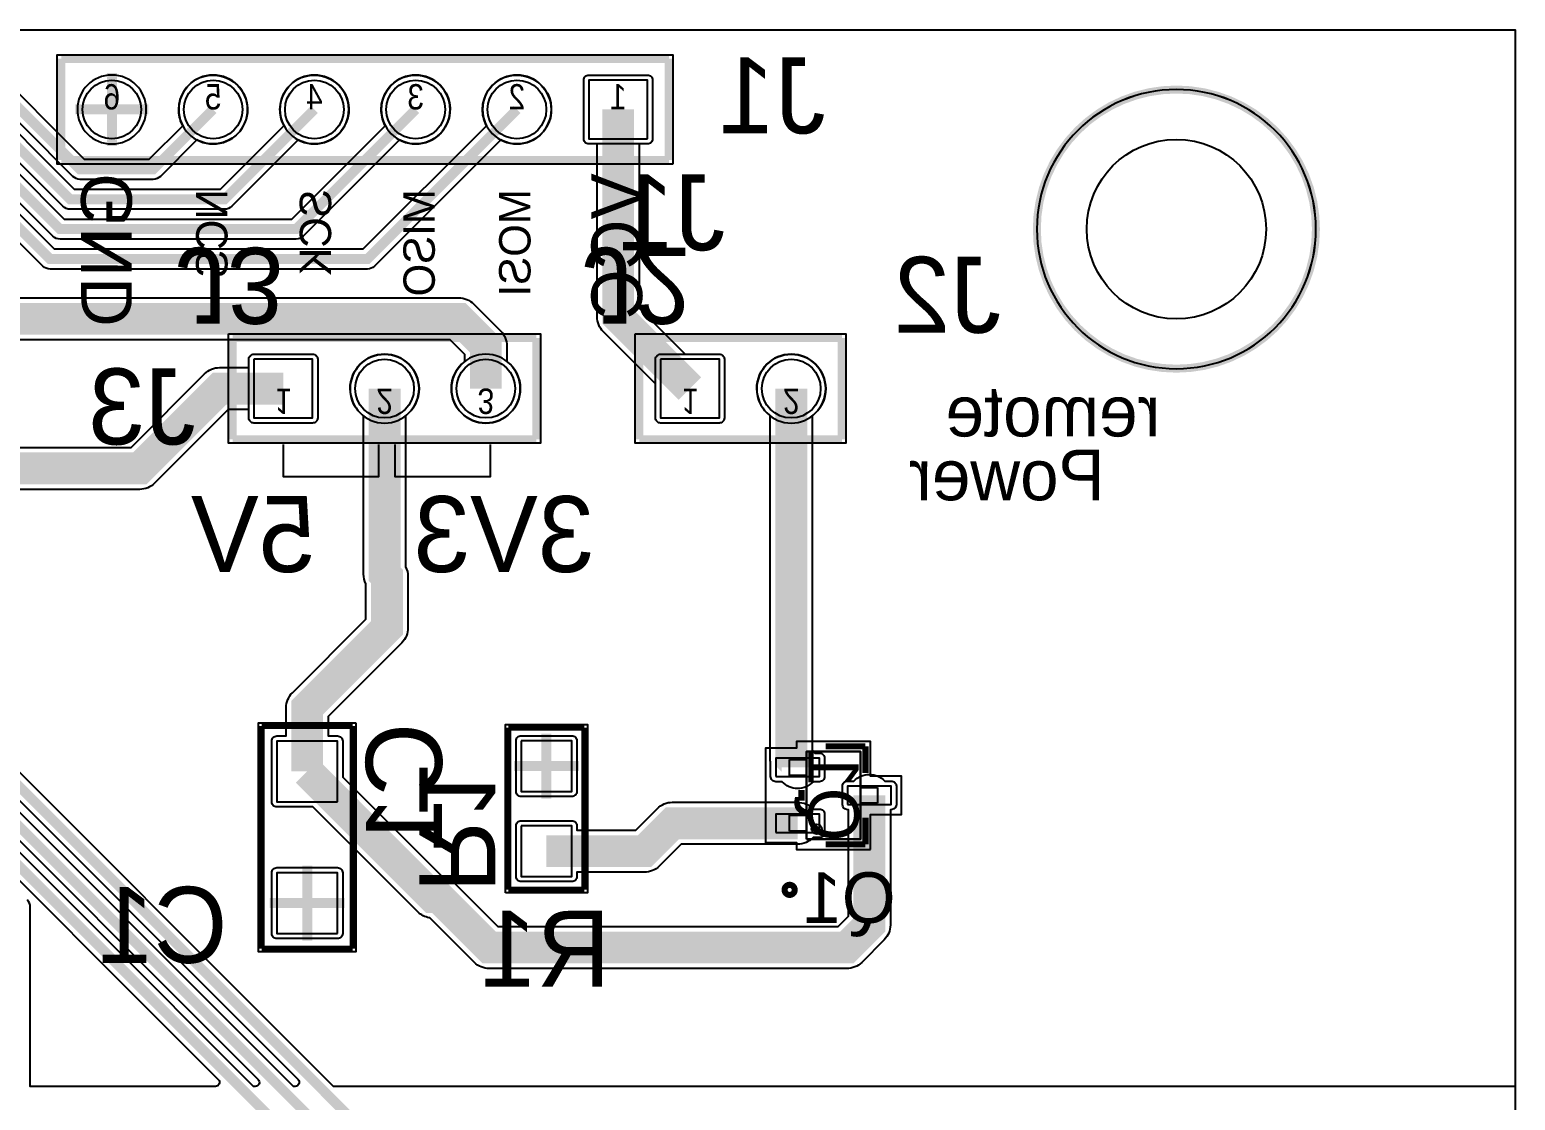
# Model space of a CAD drawing. Extents: x -64 to 44, y -72 to 40.
# Drawn here: x 6.24 to 43.5, y 13.15 to 40 of the extents above; entities that cross this region are included whole.
import ezdxf
from ezdxf.enums import TextEntityAlignment as Align

# ---------------------------------------------------------------- set-up
doc = ezdxf.new("R2010")
doc.units = 0
for name, color, linetype in [('ASSEMBLY', 12, 'CONTINUOUS'), ('BOUND', 85, 'CONTINUOUS'), ('COND', 80, 'CONTINUOUS'), ('COND2', 2, 'CONTINUOUS'), ('PACKAGES', 202, 'CONTINUOUS'), ('SILK_SCREEN', 85, 'CONTINUOUS'), ('SILK_SCREEN2', 85, 'CONTINUOUS'), ('SOLDER_MASK', 85, 'CONTINUOUS'), ('TEXT', 142, 'CONTINUOUS')]:
    doc.layers.add(name, color=color, linetype=linetype)

msp = doc.modelspace()

# ---------------------------------------------------------------- linework, layer by layer
at = {"layer": 'ASSEMBLY'}
for points, const_width in [([(7.03, 36.73), (7.03, 39.27)], 0.2032), ([(7.03, 39.27), (22.27, 39.27)], 0.2032), ([(22.27, 39.27), (22.27, 36.73)], 0.2032), ([(22.27, 36.73), (7.03, 36.73)], 0.2032), ([(11.33, 32.27), (18.95, 32.27)], 0.2032), ([(11.33, 29.73), (11.33, 32.27)], 0.2032), ([(18.95, 32.27), (18.95, 29.73)], 0.2032), ([(21.53, 32.27), (26.61, 32.27)], 0.2032), ([(21.53, 29.73), (21.53, 32.27)], 0.2032), ([(26.61, 32.27), (26.61, 29.73)], 0.2032), ([(18.95, 29.73), (11.33, 29.73)], 0.2032), ([(26.61, 29.73), (21.53, 29.73)], 0.2032), ([(12.057, 22.543), (14.343, 22.543)], 0.1524), ([(12.057, 16.955), (12.057, 22.543)], 0.1524), ([(14.343, 22.543), (14.343, 16.955)], 0.1524), ([(20.1525, 22.4988), (18.2475, 22.4988)], 0.1524), ([(18.2475, 22.4988), (18.2475, 18.4348)], 0.1524), ([(20.1525, 18.4348), (20.1525, 22.4988)], 0.1524), ([(18.2475, 18.4348), (20.1525, 18.4348)], 0.1524), ([(14.343, 16.955), (12.057, 16.955)], 0.1524)]:
    msp.add_lwpolyline(points, dxfattribs=dict(at, const_width=const_width))
at = {"layer": 'ASSEMBLY', "const_width": 0.2}
msp.add_lwpolyline([(38.5, 35, 1), (31.5, 35, 1), (38.5, 35)], format="xyb", dxfattribs=at)
at = {"layer": 'ASSEMBLY'}
for points in [[(25.3, 21.3), (25.3, 21.7)], [(25.3, 21.7), (25.725, 21.7)], [(25.725, 19.7), (25.725, 21.9)], [(25.725, 21.9), (27.075, 21.9)], [(25.725, 21.7), (25.725, 21.3)], [(27.075, 21.9), (27.075, 19.7)], [(25.725, 21.3), (25.3, 21.3)], [(27.075, 20.6), (27.075, 21)], [(27.075, 21), (27.5, 21)], [(27.5, 21), (27.5, 20.6)], [(27.5, 20.6), (27.075, 20.6)], [(25.3, 19.9), (25.3, 20.3)], [(25.3, 20.3), (25.725, 20.3)], [(25.725, 20.3), (25.725, 19.9)], [(25.725, 19.9), (25.3, 19.9)], [(27.075, 19.7), (25.725, 19.7)]]:
    msp.add_lwpolyline(points, dxfattribs=at)
msp.add_lwpolyline([(26.106, 19.954, -1.000003), (25.852, 19.954, -0.999997), (26.106, 19.954)], format="xyb", dxfattribs=at)
at = {"layer": 'BOUND'}
for points in [[(22.3716, 36.6284), (6.9284, 36.6284), (6.9284, 39.3716), (22.3716, 39.3716)], [(11.2284, 32.3716), (19.0516, 32.3716), (19.0516, 29.6284), (11.2284, 29.6284)], [(21.4284, 32.3716), (26.7116, 32.3716), (26.7116, 29.6284), (21.4284, 29.6284)], [(14.4192, 22.6192), (14.4192, 16.8788), (11.9808, 16.8788), (11.9808, 22.6192)], [(18.1713, 18.3586), (18.1713, 22.575), (20.2287, 22.575), (20.2287, 18.3586)], [(27.329, 19.446), (27.329, 20.316), (28.104, 20.316), (28.104, 21.284), (27.329, 21.284), (27.329, 22.154), (25.471, 22.154), (25.471, 21.984), (24.696, 21.984), (24.696, 19.616), (25.471, 19.616), (25.471, 19.446)], [(25.725, 19.7), (27.075, 19.7), (27.075, 21.9), (25.725, 21.9)]]:
    msp.add_lwpolyline(points, close=True, dxfattribs=at)
at = {"layer": 'COND'}
for points in [[(43.4999, 39.9999), (43.4999, -71.4999), (-63.4999, -71.4999), (-63.4999, 39.9999)], [(21.7366, 37.2634), (21.7366, 38.7366), (20.2634, 38.7366), (20.2634, 37.2634)], [(11.8634, 31.7366), (11.8634, 30.2634), (13.3366, 30.2634), (13.3366, 31.7366)], [(22.0634, 31.7366), (22.0634, 30.2634), (23.5366, 30.2634), (23.5366, 31.7366)]]:
    msp.add_lwpolyline(points, close=True, dxfattribs=at)
for points in [[(9.1638, 38, 1), (7.4362, 38, 1)], [(11.7038, 38, 1), (9.9762, 38, 1)], [(14.2438, 38, 1), (12.5162, 38, 1)], [(16.7838, 38, 1), (15.0562, 38, 1)], [(19.3238, 38, 1), (17.5962, 38, 1)], [(20.1362, 37.2634), (20.1362, 38.7366, -0.414214), (20.2634, 38.8638), (21.7366, 38.8638, -0.414214), (21.8638, 38.7366), (21.8638, 37.2634, -0.414214), (21.7366, 37.1362), (20.2634, 37.1362, -0.414214)], [(38.5002, 35, 1), (31.4998, 35, 1)], [(11.7362, 30.2634), (11.7362, 31.7366, -0.414214), (11.8634, 31.8638), (13.3366, 31.8638, -0.414214), (13.4638, 31.7366), (13.4638, 30.2634, -0.414214), (13.3366, 30.1362), (11.8634, 30.1362, -0.414214)], [(16.0038, 31, 1), (14.2762, 31, 1)], [(18.5438, 31, 1), (16.8162, 31, 1)], [(21.9362, 30.2634), (21.9362, 31.7366, -0.414214), (22.0634, 31.8638), (23.5366, 31.8638, -0.414214), (23.6638, 31.7366), (23.6638, 30.2634, -0.414214), (23.5366, 30.1362), (22.0634, 30.1362, -0.414214)], [(26.2038, 31, 1), (24.4762, 31, 1)]]:
    msp.add_lwpolyline(points, format="xyb", close=True, dxfattribs=at)
at = {"layer": 'COND', "const_width": 0.25}
for points in [[(8.3, 38), (8.3, 38.9146)], [(7.3854, 38), (8.3, 38)], [(8.3, 38), (9.2146, 38)], [(8.3, 37.0854), (8.3, 38)]]:
    msp.add_lwpolyline(points, dxfattribs=at)
at = {"layer": 'COND'}
for centre in [(8.3, 38), (10.84, 38), (13.38, 38), (15.92, 38), (18.46, 38), (15.14, 31), (17.68, 31), (25.34, 31)]:
    msp.add_circle(centre, 0.7366, dxfattribs=at)
at = {"layer": 'COND2'}
for points in [[(-63.4999, 39.9999), (43.4999, 39.9999), (43.4999, 13.5), (13.8567, 13.5), (4.4283, 22.9283, 0.198912)], [(-44.25, 39.2522), (5, 39.2522, -0.198912), (5.1783, 39.1783), (7.6045, 36.7522), (9.2355, 36.7522), (10.0769, 37.5936), (10.0613, 37.626, -0.112408), (9.9762, 38, -2.414214), (10.84, 37.1362, -0.112408), (10.466, 37.2213), (10.4336, 37.2369), (9.5183, 36.3217, -0.198912), (9.34, 36.2478), (7.5, 36.2478, -0.198912), (7.3217, 36.3217), (4.8955, 38.7478), (-44.1455, 38.7478)], [(-42.75, 38.5022), (4.75, 38.5022, -0.198912), (4.9283, 38.4283), (7.3545, 36.0022), (11.0255, 36.0022), (12.6169, 37.5936), (12.6013, 37.626, -0.112408), (12.5162, 38, -2.414214), (13.38, 37.1362, -0.112408), (13.006, 37.2213), (12.9736, 37.2369), (11.3083, 35.5717, -0.198912), (11.13, 35.4978), (7.25, 35.4978, -0.198912), (7.0717, 35.5717), (4.6455, 37.9978), (-42.6455, 37.9978)], [(-39.75, 37.7522), (4.5, 37.7522, -0.198912), (4.6783, 37.6783), (7.1045, 35.2522), (12.8155, 35.2522), (15.1569, 37.5936), (15.1413, 37.626, -0.112408), (15.0562, 38, -2.414214), (15.92, 37.1362, -0.112408), (15.546, 37.2213), (15.5136, 37.2369), (13.0983, 34.8217, -0.198912), (12.92, 34.7478), (7, 34.7478, -0.198912), (6.8217, 34.8217), (4.3955, 37.2478), (-39.6455, 37.2478)], [(-38.25, 37.0022), (4.25, 37.0022, -0.198912), (4.4283, 36.9283), (6.8545, 34.5022), (14.6055, 34.5022), (17.6969, 37.5936), (17.6813, 37.626, -0.112408), (17.5962, 38, -2.414214), (18.46, 37.1362, -0.112408), (18.086, 37.2213), (18.0536, 37.2369), (14.8883, 34.0717, -0.198912), (14.71, 33.9978), (6.75, 33.9978, -0.198912), (6.5717, 34.0717), (4.1455, 36.4978), (-38.1455, 36.4978)], [(-1.5116, 29.5272), (8.7816, 29.5272), (10.6272, 31.3728, -0.19889), (11, 31.5272), (11.7362, 31.5272), (11.7362, 31.7366, -0.414214), (11.8634, 31.8638), (13.3366, 31.8638, -0.414214), (13.4638, 31.7366), (13.4638, 30.2634, -0.414214), (13.3366, 30.1362), (11.8634, 30.1362, -0.414214), (11.7362, 30.2634), (11.7362, 30.4728), (11.2184, 30.4728), (9.3728, 28.6272, -0.19889), (9, 28.4728), (-1.73, 28.4728, -0.19889)], [(4.1455, 22.4978), (12.9699, 13.6734, -0.667865), (12.8981, 13.5), (12.8567, 13.5), (4.1783, 22.1783, 0.198912)], [(3.8955, 21.7478), (11.9699, 13.6734, -0.667865), (11.8981, 13.5), (11.8567, 13.5), (3.9283, 21.4283, 0.198912)], [(3.6455, 20.9978), (10.9699, 13.6734, -0.667865), (10.8981, 13.5), (6.2522, 13.5), (6.2522, 18, 0.198912), (6.1783, 18.1783)]]:
    msp.add_lwpolyline(points, format="xyb", dxfattribs=at)
for points, const_width in [([(-47.13, 31.22), (-47.13, 36.12), (-44.25, 39), (5, 39), (7.5, 36.5), (9.34, 36.5), (10.84, 38)], 0.25), ([(8.3, 38), (8.3, 38.9146)], 0.25), ([(21, 38), (21, 32.8), (22.8, 31)], 0.8), ([(-44.59, 31.22), (-44.59, 36.41), (-42.75, 38.25), (4.75, 38.25), (7.25, 35.75), (11.13, 35.75), (13.38, 38)], 0.25), ([(-42.05, 31.22), (-42.05, 35.2), (-39.75, 37.5), (4.5, 37.5), (7, 35), (12.92, 35), (15.92, 38)], 0.25), ([(-39.51, 31.22), (-39.51, 35.49), (-38.25, 36.75), (4.25, 36.75), (6.75, 34.25), (14.71, 34.25), (18.46, 38)], 0.25), ([(7.3854, 38), (8.3, 38)], 0.25), ([(8.3, 38), (9.2146, 38)], 0.25), ([(8.3, 37.0854), (8.3, 38)], 0.25), ([(1.13, 31.22), (2.66, 32.75), (17, 32.75), (17.68, 32.07), (17.68, 31)], 0.8), ([(-11.57, 31.22), (-1.6, 21.25), (3.75, 21.25), (15, 10), (18.2, 10)], 0.25), ([(28.2, 10), (26.2, 12), (14, 12), (4, 22), (0.19, 22), (-9.03, 31.22)], 0.25), ([(-6.49, 31.22), (1.98, 22.75), (4.25, 22.75), (14.25, 12.75), (35.45, 12.75), (38.2, 10)], 0.25), ([(-3.95, 31.22), (-1.73, 29), (9, 29), (11, 31), (12.6, 31)], 0.8), ([(13.2, 21.4), (13.2, 23), (15.2, 25), (15.2, 26.289), (15.14, 26.349), (15.14, 31)], 0.8), ([(25.5, 21.5), (25.5, 21.5587), (25.34, 21.7187), (25.34, 31)], 0.8), ([(19.2, 21.5336), (19.2, 22.3466)], 0.25), ([(13.2, 21.4), (16.35, 18.25), (16.5, 18.25), (17.7658, 16.9842), (26.7342, 16.9842), (27.3, 17.55), (27.3, 20.8)], 0.8), ([(18.387, 21.5336), (19.2, 21.5336)], 0.25), ([(19.2, 21.5336), (20.013, 21.5336)], 0.25), ([(19.2, 20.7206), (19.2, 21.5336)], 0.25), ([(25.5, 20.1), (22.357, 20.1), (21.657, 19.4), (19.2, 19.4)], 0.8), ([(13.2, 18.098), (13.2, 19.038)], 0.25), ([(12.26, 18.098), (13.2, 18.098)], 0.25), ([(13.2, 18.098), (14.14, 18.098)], 0.25), ([(13.2, 17.158), (13.2, 18.098)], 0.25)]:
    msp.add_lwpolyline(points, dxfattribs=dict(at, const_width=const_width))
for points in [[(9.1638, 38, 1), (7.4362, 38, 1)], [(20.1362, 37.2634), (20.1362, 38.7366, -0.414214), (20.2634, 38.8638), (21.7366, 38.8638, -0.414214), (21.8638, 38.7366), (21.8638, 37.2634, -0.414214), (21.7366, 37.1362), (21.5272, 37.1362), (21.5272, 33.0184), (22.6818, 31.8638), (23.5366, 31.8638, -0.414214), (23.6638, 31.7366), (23.6638, 30.2634, -0.414214), (23.5366, 30.1362), (22.0634, 30.1362, -0.414214), (21.9362, 30.2634), (21.9362, 31.1182), (20.6272, 32.4272, -0.19889), (20.4728, 32.8), (20.4728, 37.1362), (20.2634, 37.1362, -0.414214)], [(38.5002, 35, 1), (31.4998, 35, 1)], [(1.2414, 32.0769), (2.2872, 33.1228, -0.19889), (2.66, 33.2772), (17, 33.2772, -0.19889), (17.3728, 33.1228), (18.0528, 32.4428, -0.19889), (18.2072, 32.07), (18.2072, 31.6843, -0.232635), (18.5438, 31, -1), (16.8162, 31, -0.225389), (17.1341, 31.6694), (17.1528, 31.6847), (17.1528, 31.8516), (16.7816, 32.2228), (2.8784, 32.2228), (1.9869, 31.3314), (1.9894, 31.3074, -0.025343), (1.9938, 31.22, -2.414214), (1.13, 32.0838, -0.025343), (1.2174, 32.0794)], [(14.6128, 26.349), (14.6128, 30.3157, -0.232635), (14.2762, 31, -1), (16.0038, 31, -0.232635), (15.6672, 30.3157), (15.6672, 26.5333, -0.121036), (15.7272, 26.289), (15.7272, 25, -0.19889), (15.5728, 24.6272), (13.7272, 22.7816), (13.7272, 22.2892), (13.962, 22.2892, -0.414214), (14.0892, 22.162), (14.0892, 21.2564), (16.5732, 18.7723), (16.5891, 18.7696, -0.15512), (16.8728, 18.6228), (17.9842, 17.5114), (26.5158, 17.5114), (26.7728, 17.7684), (26.7728, 20.4376), (26.73, 20.4444, -0.36873), (26.6228, 20.57), (26.6228, 21.03, -0.414214), (26.75, 21.1572), (26.9123, 21.1572, -0.438483), (27.6877, 21.1572), (27.85, 21.1572, -0.414214), (27.9772, 21.03), (27.9772, 20.57, -0.36873), (27.87, 20.4444), (27.8272, 20.4376), (27.8272, 17.55, -0.19889), (27.6728, 17.1772), (27.107, 16.6114, -0.19889), (26.7342, 16.457), (17.7658, 16.457, -0.19889), (17.393, 16.6114), (16.2768, 17.7277), (16.2609, 17.7304, -0.15512), (15.9772, 17.8772), (13.3436, 20.5108), (12.438, 20.5108, -0.414214), (12.3108, 20.638), (12.3108, 22.162, -0.414214), (12.438, 22.2892), (12.6728, 22.2892), (12.6728, 23, -0.19889), (12.8272, 23.3728), (14.6728, 25.2184), (14.6728, 26.1047, -0.121036)], [(24.8128, 21.7187), (24.8128, 30.3157, -0.232635), (24.4762, 31, -1), (26.2038, 31, -0.232635), (25.8672, 30.3157), (25.8672, 21.937, -0.049654), (25.9346, 21.8572), (26.05, 21.8572, -0.414214), (26.1772, 21.73), (26.1772, 21.27, -0.414214), (26.05, 21.1428), (25.8877, 21.1428, -0.438483), (25.1123, 21.1428), (24.95, 21.1428, -0.414214), (24.8228, 21.27), (24.8228, 21.6164), (24.8219, 21.6211, -0.046583)], [(18.4378, 20.8986), (18.4378, 22.1686, -0.414214), (18.565, 22.2958), (19.835, 22.2958, -0.414214), (19.9622, 22.1686), (19.9622, 20.8986, -0.414214), (19.835, 20.7714), (18.565, 20.7714, -0.414214)], [(21.4386, 19.9272), (21.9842, 20.4728, -0.19889), (22.357, 20.6272), (25.5, 20.6272, -0.209609), (25.8877, 20.4572), (26.05, 20.4572, -0.414214), (26.1772, 20.33), (26.1772, 19.87, -0.414214), (26.05, 19.7428), (25.8877, 19.7428, -0.209609), (25.5, 19.5728), (22.5754, 19.5728), (22.0298, 19.0272, -0.19889), (21.657, 18.8728), (19.9622, 18.8728), (19.9622, 18.765, -0.414214), (19.835, 18.6378), (18.565, 18.6378, -0.414214), (18.4378, 18.765), (18.4378, 20.035, -0.414214), (18.565, 20.1622), (19.835, 20.1622, -0.414214), (19.9622, 20.035), (19.9622, 19.9272)], [(12.3108, 17.336), (12.3108, 18.86, -0.414214), (12.438, 18.9872), (13.962, 18.9872, -0.414214), (14.0892, 18.86), (14.0892, 17.336, -0.414214), (13.962, 17.2088), (12.438, 17.2088, -0.414214)]]:
    msp.add_lwpolyline(points, format="xyb", close=True, dxfattribs=at)
for points in [[(21.7366, 37.2634), (21.7366, 38.7366), (20.2634, 38.7366), (20.2634, 37.2634)], [(11.8634, 31.7366), (11.8634, 30.2634), (13.3366, 30.2634), (13.3366, 31.7366)], [(22.0634, 31.7366), (22.0634, 30.2634), (23.5366, 30.2634), (23.5366, 31.7366)], [(13.962, 20.638), (13.962, 22.162), (12.438, 22.162), (12.438, 20.638)], [(18.565, 22.1686), (18.565, 20.8986), (19.835, 20.8986), (19.835, 22.1686)], [(24.95, 21.27), (26.05, 21.27), (26.05, 21.73), (24.95, 21.73)], [(26.75, 20.57), (27.85, 20.57), (27.85, 21.03), (26.75, 21.03)], [(24.95, 19.87), (26.05, 19.87), (26.05, 20.33), (24.95, 20.33)], [(18.565, 20.035), (18.565, 18.765), (19.835, 18.765), (19.835, 20.035)], [(13.962, 17.336), (13.962, 18.86), (12.438, 18.86), (12.438, 17.336)]]:
    msp.add_lwpolyline(points, close=True, dxfattribs=at)
for centre in [(8.3, 38), (10.84, 38), (13.38, 38), (15.92, 38), (18.46, 38), (15.14, 31), (17.68, 31), (25.34, 31)]:
    msp.add_circle(centre, 0.7366, dxfattribs=at)
at = {"layer": 'PACKAGES'}
msp.add_lwpolyline([(-63.5, -71.5), (-63.5, 40), (43.5, 40), (43.5, -71.5)], close=True, dxfattribs=at)
msp.add_lwpolyline([(38.5, 35, 1), (31.5, 35, 1)], format="xyb", close=True, dxfattribs=at)
at = {"layer": 'SILK_SCREEN'}
for points, const_width in [([(7.03, 36.73), (7.03, 39.27)], 0.2032), ([(7.03, 39.27), (22.27, 39.27)], 0.2032), ([(22.27, 39.27), (22.27, 36.73)], 0.2032), ([(22.27, 36.73), (7.03, 36.73)], 0.2032), ([(11.33, 32.27), (18.95, 32.27)], 0.2032), ([(11.33, 29.73), (11.33, 32.27)], 0.2032), ([(18.95, 32.27), (18.95, 29.73)], 0.2032), ([(21.53, 32.27), (26.61, 32.27)], 0.2032), ([(21.53, 29.73), (21.53, 32.27)], 0.2032), ([(26.61, 32.27), (26.61, 29.73)], 0.2032), ([(18.95, 29.73), (11.33, 29.73)], 0.2032), ([(26.61, 29.73), (21.53, 29.73)], 0.2032), ([(12.057, 22.543), (14.343, 22.543)], 0.1524), ([(12.057, 16.955), (12.057, 22.543)], 0.1524), ([(14.343, 22.543), (14.343, 16.955)], 0.1524), ([(20.1525, 22.4988), (18.2475, 22.4988)], 0.1524), ([(18.2475, 22.4988), (18.2475, 18.4348)], 0.1524), ([(20.1525, 18.4348), (20.1525, 22.4988)], 0.1524), ([(26.2, 22.027), (27.202, 22.027)], 0.1524), ([(27.202, 22.027), (27.202, 21.3627)], 0.1524), ([(25.598, 20.6627), (25.598, 20.9373)], 0.1524), ([(27.202, 20.2373), (27.202, 19.573)], 0.1524), ([(27.202, 19.573), (26.2, 19.573)], 0.1524), ([(18.2475, 18.4348), (20.1525, 18.4348)], 0.1524), ([(14.343, 16.955), (12.057, 16.955)], 0.1524)]:
    msp.add_lwpolyline(points, dxfattribs=dict(at, const_width=const_width))
at = {"layer": 'SILK_SCREEN', "const_width": 0.1524}
msp.add_lwpolyline([(25.427, 18.43, -1.000003), (25.173, 18.43, -0.999997), (25.427, 18.43)], format="xyb", dxfattribs=at)
at = {"layer": 'SILK_SCREEN2'}
for points in [[(12.6, 29.6), (12.6, 28.8), (15, 28.8), (15, 29.6)], [(15.4, 29.6), (15.4, 28.8), (17.8, 28.8), (17.8, 29.6)]]:
    msp.add_lwpolyline(points, dxfattribs=at)
at = {"layer": 'SOLDER_MASK'}
for points in [[(21.7366, 37.2634), (21.7366, 38.7366), (20.2634, 38.7366), (20.2634, 37.2634)], [(11.8634, 31.7366), (11.8634, 30.2634), (13.3366, 30.2634), (13.3366, 31.7366)], [(22.0634, 31.7366), (22.0634, 30.2634), (23.5366, 30.2634), (23.5366, 31.7366)]]:
    msp.add_lwpolyline(points, close=True, dxfattribs=at)
for centre, radius in [((8.3, 38), 0.7366), ((10.84, 38), 0.7366), ((13.38, 38), 0.7366), ((15.92, 38), 0.7366), ((18.46, 38), 0.7366), ((35, 35), 2.25), ((15.14, 31), 0.7366), ((17.68, 31), 0.7366), ((25.34, 31), 0.7366)]:
    msp.add_circle(centre, radius, dxfattribs=at)

# ---------------------------------------------------------------- texts
at = {"layer": 'SILK_SCREEN2', "text_generation_flag": 2, "width": 1.019685}
for s, p in [('GND', (8.8, 36.4)), ('VCC', (21.6, 36.4))]:
    msp.add_text(s, height=1.27, rotation=90, dxfattribs=at).set_placement(p)
at = {"layer": 'SILK_SCREEN2', "text_generation_flag": 2}
for s, p in [('NCS', (11.2, 36)), ('SCK', (13.8, 36)), ('MISO', (16.4, 36)), ('MOSI', (18.8, 36))]:
    msp.add_text(s, height=0.787, rotation=90, dxfattribs=at).set_placement(p)
at = {"layer": 'SILK_SCREEN2', "text_generation_flag": 2, "width": 1.019685}
for s, p in [('remote', (34.6, 29.8)), ('Power', (33.2, 28.2))]:
    msp.add_text(s, height=1.27, dxfattribs=at).set_placement(p)
at = {"layer": 'SILK_SCREEN2', "text_generation_flag": 2}
for s, p in [('3V3', (20.4, 26.4)), ('5V', (13.4, 26.4))]:
    msp.add_text(s, height=1.905, dxfattribs=at).set_placement(p)
at = {"layer": 'TEXT', "text_generation_flag": 2}
for s, p in [('J1', (26.2, 37.4)), ('J1', (23.6822, 34.4694)), ('J2', (30.6, 32.4)), ('J3', (10.4, 29.6)), ('C1', (11.2, 16.6)), ('R1', (20.8, 16))]:
    msp.add_text(s, height=1.905, dxfattribs=at).set_placement(p)
for s, height, width, p in [('6', 0.635, 0.88, (8.3, 38)), ('5', 0.635, 0.88, (10.84, 38)), ('4', 0.635, 0.88, (13.38, 38)), ('3', 0.635, 0.88, (15.92, 38)), ('2', 0.635, 0.88, (18.46, 38)), ('1', 0.635, 0.88, (21, 38)), ('Q1', 1.27, 1.02, (26.8, 17.6))]:
    msp.add_text(s, height=height, dxfattribs=dict(at, width=width)).set_placement(p, align=Align.CENTER)
for s, rotation, p in [('J3', 180, (9.9178, 34.5306)), ('J2', 180, (20.1178, 34.5306)), ('C1', 90, (16.5782, 22.6192)), ('R1', 270, (16.0123, 18.3586))]:
    msp.add_text(s, height=1.905, rotation=rotation, dxfattribs=at).set_placement(p)
for s, height, rotation, width, p in [('1', 0.635, 180, 0.88, (12.6, 31)), ('2', 0.635, 180, 0.88, (15.14, 31)), ('3', 0.635, 180, 0.88, (17.68, 31)), ('1', 0.635, 180, 0.88, (22.8, 31)), ('2', 0.635, 180, 0.88, (25.34, 31)), ('Q1', 1.27, 270, 1.02, (25.765, 20.8))]:
    msp.add_text(s, height=height, rotation=rotation, dxfattribs=dict(at, width=width)).set_placement(p, align=Align.CENTER)

doc.saveas('drawing.dxf')
